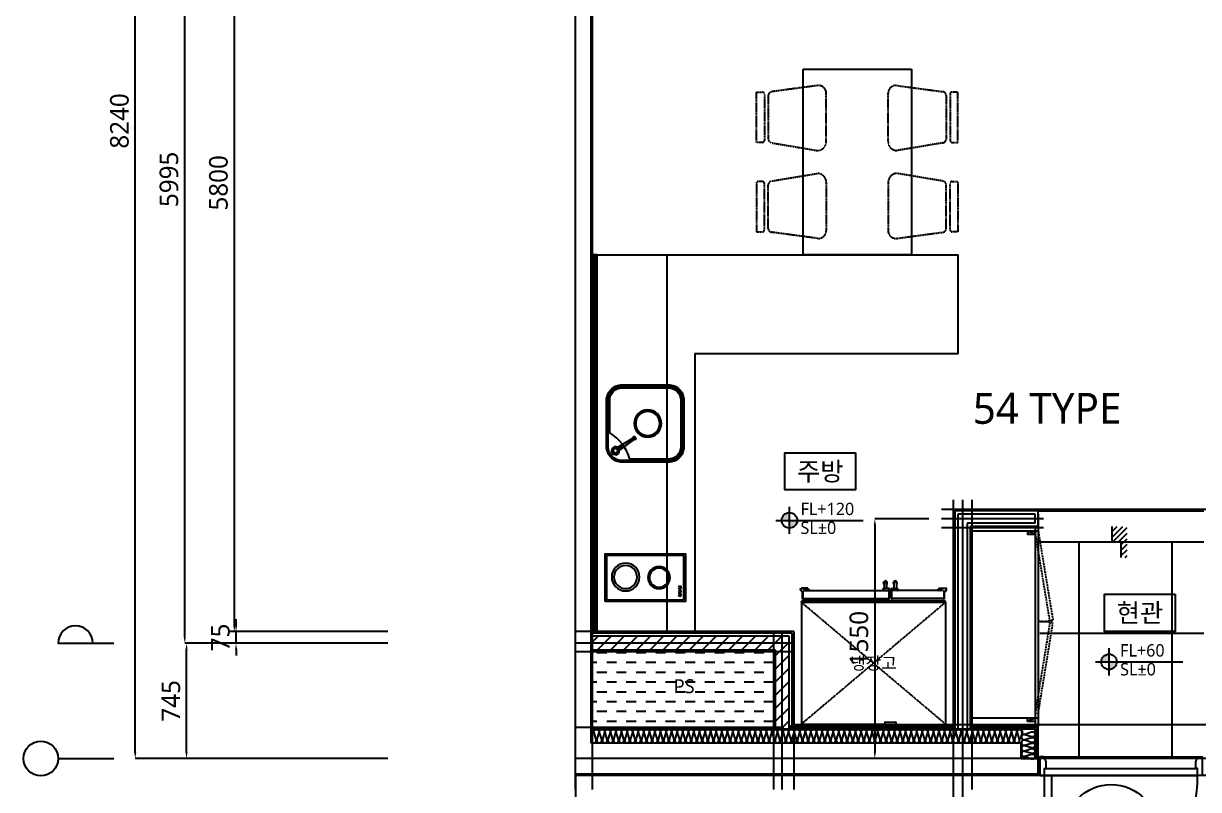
# Model space of a CAD drawing. Extents: x -137 to 14337, y 20899 to 40513.
# Drawn here: x -137 to 7458, y 25959 to 30908 of the extents above; entities that cross this region are included whole.
import ezdxf
from ezdxf.enums import TextEntityAlignment as Align

# ---------------------------------------------------------------- set-up
doc = ezdxf.new("R2010")
doc.units = 0
doc.header["$MEASUREMENT"] = 0
for name, pattern in [('UP-LT-1', [62, 60, -1, 0, -1]), ('UP-LT-3', [1.5, 1, -0.5]), ('UP-LT-5', [0.375, 0.25, -0.125]), ('UP-LT-6', [2.5, 1.5, -1])]:
    doc.linetypes.add(name, pattern=pattern)
for name, color, linetype in [('54B_0', 7, 'Continuous'), ('54B_A-CEN', 1, 'UP-LT-1'), ('54B_A-CON', 2, 'Continuous'), ('54B_A-ETC', 7, 'Continuous'), ('54B_A-FIN', 8, 'Continuous'), ('54B_A-INS', 9, 'Continuous'), ('54B_A-MC', 171, 'Continuous'), ('54B_A-TEXT', 3, 'Continuous'), ('54B_A-TILE', 253, 'Continuous'), ('54B_A-WALB', 3, 'Continuous'), ('54B_AA-AXIS-BUBL', 7, 'Continuous'), ('54B_AA-EL-PCN4', 4, 'Continuous'), ('54B_AA-EL-PCN9', 9, 'Continuous'), ('54B_AA-WAXM-DRYW', 7, 'Continuous'), ('54B_AA-XXXX-DIMS', 7, 'Continuous'), ('54B_AA-XXXX-PATT', 8, 'Continuous'), ('54B_AA-XXXX-TEXT', 3, 'Continuous'), ('54B_DEFPOINT', 163, 'Continuous'), ('54B_DEFPOINTS', 145, 'Continuous'), ('54B_DIM', 7, 'Continuous'), ('54B_F-KIT', 6, 'Continuous'), ('54B_S-SHAFT', 1, 'Continuous'), ('54B_SYM', 7, 'Continuous'), ('54B_X-55$0$02_F-KIT', 6, 'Continuous'), ('54B_X-55$0$AA-FFXM-KICH', 4, 'Continuous'), ('54B_X-55$0$AA-XXXX-FINL', 6, 'Continuous'), ('54B_X-55$0$AA-XXXX-FUR', 8, 'Continuous'), ('54B_X-55$0$AA-XXXX-PAT3', 8, 'Continuous')]:
    doc.layers.add(name, color=color, linetype=linetype)
doc.layers.add('54B_A-door', color=4, linetype='Continuous', lineweight=25)
doc.styles.add('UP-A31-REDRAW', font='malgun.ttf')
doc.dimstyles.new('ISO-25', dxfattribs={"dimtxt": 2.5, "dimasz": 2.5, "dimexe": 1.25, "dimexo": 0.625, "dimtad": 1, "dimdsep": 46, "dimtxsty": 'Standard', "dimcen": 2.5, "dimadec": 0, "dimazin": 0, "dimtfac": 1, "dimtmove": 0, "dimatfit": 3, "dimfxl": 1, "dimarcsym": 0})

# ---------------------------------------------------------------- blocks, each defined once
blk = doc.blocks.new('*D1')
at = {"layer": '54B_DIM', "color": 7, "lineweight": -2, "transparency": 16777216}
for p, q in [((5715.3, 27708.5), (5365.4, 27708.5)), ((5365.4, 27668.5), (5365.4, 26198.5)), ((5715.3, 26158.5), (5365.4, 26158.5))]:
    blk.add_line(p, q, dxfattribs=at)
at = {"layer": '54B_DIM', "color": 7, "transparency": 16777216}
for points in [[(5358.7, 27668.5), (5372, 27668.5), (5365.4, 27708.5)], [(5358.7, 26198.5), (5372, 26198.5), (5365.4, 26158.5)]]:
    blk.add_solid(points, dxfattribs=at)
at = {"layer": 'Defpoints', "color": 0, "transparency": 16777216}
for p in [(5795.3, 27708.5), (5365.4, 26158.5), (5795.3, 26158.5)]:
    blk.add_point(p, dxfattribs=at)
at = {"layer": '54B_DIM', "color": 3, "transparency": 16777216, "insert": (5263, 26933.5), "char_height": 120, "attachment_point": 5, "rotation": 90, "style": 'UP-A31-REDRAW'}
blk.add_mtext('1550', dxfattribs=at)
blk = doc.blocks.new('*D2')
at = {"layer": '54B_DIM', "color": 7, "lineweight": -2, "transparency": 16777216}
for p, q in [((2216.6, 26903.5), (916.5, 26903.5)), ((916.5, 26198.5), (916.5, 26863.5)), ((2216.6, 26158.5), (916.5, 26158.5))]:
    blk.add_line(p, q, dxfattribs=at)
at = {"layer": '54B_DIM', "color": 7, "transparency": 16777216}
for points in [[(909.9, 26863.5), (923.2, 26863.5), (916.5, 26903.5)], [(909.9, 26198.5), (923.2, 26198.5), (916.5, 26158.5)]]:
    blk.add_solid(points, dxfattribs=at)
at = {"layer": 'Defpoints', "color": 0, "transparency": 16777216}
for p in [(916.5, 26903.5), (2296.6, 26903.5), (2296.6, 26158.5)]:
    blk.add_point(p, dxfattribs=at)
at = {"layer": '54B_DIM', "color": 3, "transparency": 16777216, "insert": (815.5, 26531), "char_height": 120, "attachment_point": 5, "rotation": 90, "style": 'UP-A31-REDRAW'}
blk.add_mtext('745', dxfattribs=at)
blk = doc.blocks.new('*D3')
at = {"layer": '54B_DIM', "color": 7, "lineweight": -2, "transparency": 16777216}
for p, q in [((2216.6, 32898.5), (905, 32898.5)), ((905, 26943.5), (905, 32858.5)), ((2216.6, 26903.5), (905, 26903.5))]:
    blk.add_line(p, q, dxfattribs=at)
at = {"layer": '54B_DIM', "color": 7, "transparency": 16777216}
for points in [[(898.3, 32858.5), (911.6, 32858.5), (905, 32898.5)], [(898.3, 26943.5), (911.6, 26943.5), (905, 26903.5)]]:
    blk.add_solid(points, dxfattribs=at)
at = {"layer": 'Defpoints', "color": 0, "transparency": 16777216}
for p in [(905, 32898.5), (2296.6, 32898.5), (2296.6, 26903.5)]:
    blk.add_point(p, dxfattribs=at)
at = {"layer": '54B_DIM', "color": 3, "transparency": 16777216, "insert": (803, 29901), "char_height": 120, "attachment_point": 5, "rotation": 90, "style": 'UP-A31-REDRAW'}
blk.add_mtext('5995', dxfattribs=at)
blk = doc.blocks.new('*D5')
at = {"layer": '54B_DIM', "color": 7, "lineweight": -2, "transparency": 16777216}
for p, q in [((2216.6, 34398.5), (585, 34398.5)), ((585, 26198.5), (585, 34358.5)), ((2216.6, 26158.5), (585, 26158.5))]:
    blk.add_line(p, q, dxfattribs=at)
at = {"layer": '54B_DIM', "color": 7, "transparency": 16777216}
for points in [[(578.3, 34358.5), (591.6, 34358.5), (585, 34398.5)], [(578.3, 26198.5), (591.6, 26198.5), (585, 26158.5)]]:
    blk.add_solid(points, dxfattribs=at)
at = {"layer": 'Defpoints', "color": 0, "transparency": 16777216}
for p in [(585, 34398.5), (2296.6, 34398.5), (2296.6, 26158.5)]:
    blk.add_point(p, dxfattribs=at)
at = {"layer": '54B_DIM', "color": 3, "transparency": 16777216, "insert": (483, 30278.5), "char_height": 120, "attachment_point": 5, "rotation": 90, "style": 'UP-A31-REDRAW'}
blk.add_mtext('8240', dxfattribs=at)
blk = doc.blocks.new('*D58')
at = {"layer": '54B_AA-XXXX-DIMS', "color": 0, "lineweight": -2, "transparency": 16777216}
for p, q in [((2216.6, 32778.5), (1185, 32778.5)), ((1225, 32738.5), (1225, 27018.5)), ((2216.6, 26978.5), (1185, 26978.5))]:
    blk.add_line(p, q, dxfattribs=at)
at = {"layer": '54B_AA-XXXX-DIMS', "color": 0, "transparency": 16777216}
for points in [[(1218.3, 32738.5), (1231.6, 32738.5), (1225, 32778.5)], [(1218.3, 27018.5), (1231.6, 27018.5), (1225, 26978.5)]]:
    blk.add_solid(points, dxfattribs=at)
at = {"layer": 'Defpoints', "color": 0, "transparency": 16777216}
for p in [(2296.6, 32778.5), (1225, 26978.5), (2296.6, 26978.5, 0)]:
    blk.add_point(p, dxfattribs=at)
at = {"layer": '54B_AA-XXXX-DIMS', "color": 3, "transparency": 16777216, "insert": (1123, 29878.5), "char_height": 120, "attachment_point": 5, "rotation": 90, "style": 'UP-A31-REDRAW'}
blk.add_mtext('5800', dxfattribs=at)
blk = doc.blocks.new('*D59')
at = {"layer": '54B_DIM', "color": 7, "lineweight": -2, "transparency": 16777216}
for p, q in [((1236.5, 27018.5), (1236.5, 27058.5)), ((2216.6, 26978.5), (1196.5, 26978.5)), ((1236.5, 26903.5), (1236.5, 26978.5)), ((2216.6, 26903.5), (1196.5, 26903.5)), ((1236.5, 26863.5), (1236.5, 26823.5))]:
    blk.add_line(p, q, dxfattribs=at)
at = {"layer": '54B_DIM', "color": 7, "transparency": 16777216}
for points in [[(1229.9, 27018.5), (1243.2, 27018.5), (1236.5, 26978.5)], [(1229.9, 26863.5), (1243.2, 26863.5), (1236.5, 26903.5)]]:
    blk.add_solid(points, dxfattribs=at)
at = {"layer": 'Defpoints', "color": 0, "transparency": 16777216}
for p in [(1236.5, 26978.5), (2296.6, 26978.5, 0), (2296.6, 26903.5)]:
    blk.add_point(p, dxfattribs=at)
at = {"layer": '54B_DIM', "color": 3, "transparency": 16777216, "insert": (1135.5, 26941), "char_height": 120, "attachment_point": 5, "rotation": 90, "style": 'UP-A31-REDRAW'}
blk.add_mtext('75', dxfattribs=at)

msp = doc.modelspace()

# ---------------------------------------------------------------- hatches: boundary and pattern name
at = {"layer": '54B_A-ETC'}
h = msp.add_hatch(dxfattribs=at)
h.set_pattern_fill('ANSI31', color=1, scale=8)
h.set_pattern_definition([(45, (0, 0), (-17.960512, 17.960512), [])])
h.paths.add_polyline_path([(6956.5, 27458.5), (6956.5, 27558.5), (6896.5, 27558.5), (6896.5, 27658.5), (6996.5, 27658.5), (6996.5, 27458.5)])
at = {"layer": '54B_AA-XXXX-PATT'}
h = msp.add_hatch(dxfattribs=at)
h.set_pattern_fill('_USER', color=256, scale=60, angle=45, style=0, pattern_type=0)
h.set_pattern_definition([(45, (10771.52, 34398.515), (-42.4264, 42.4264), [])])
h.paths.add_polyline_path([(3531.5, 26858.5), (3531.5, 26948.5), (4811.5, 26948.5), (4811.5, 26348.5), (4721.5, 26348.5), (4721.5, 26858.5)])
at = {"layer": '54B_S-SHAFT'}
h = msp.add_hatch(dxfattribs=at)
h.set_pattern_fill('DASH', color=10, scale=20)
h.set_pattern_definition([(0, (-4178.48, 428.515), (63.5, 63.5), [63.5, -63.5])])
h.paths.add_polyline_path([(3531.5, 26858.5), (4721.5, 26858.5), (4721.5, 26348.5), (3531.5, 26348.5)])
at = {"layer": '54B_SYM'}
h = msp.add_hatch(color=256, dxfattribs=at)
h.paths.add_polyline_path([(4763.4, 27697.5), (4813.4, 27697.5), (4813.4, 27747.5, 0.414214)])
h.paths.add_polyline_path([(4813.4, 27697.5), (4813.4, 27647.5, 0.414214), (4863.4, 27697.5)])
h = msp.add_hatch(color=256, dxfattribs=at)
h.paths.add_polyline_path([(6829.3, 26783.6), (6879.3, 26783.6), (6879.3, 26833.6, 0.414214)])
h.paths.add_polyline_path([(6879.3, 26783.6), (6879.3, 26733.6, 0.414214), (6929.3, 26783.6)])
at = {"layer": '54B_X-55$0$AA-XXXX-FINL'}
h = msp.add_hatch(dxfattribs=at)
h.set_pattern_fill('ANSI31', color=5, scale=2)
h.set_pattern_definition([(45, (10771.517, 34398.5155), (-4.490128, 4.490128), [])])
h.paths.add_polyline_path([(3541.5, 26978.5), (3561.5, 26978.5), (3561.5, 29413.5), (3541.5, 29413.5)])

# ---------------------------------------------------------------- linework, layer by layer
at = {"layer": '54B_0', "color": 7, "elevation": 0}
msp.add_lwpolyline([(6896.5, 27658.5), (6896.5, 27558.5), (6956.5, 27558.5), (6956.5, 27458.5)], dxfattribs=at)
at = {"layer": '54B_A-CEN'}
for p, q in [((3431.5, 25958.5), (3431.5, 34621)), ((5931.5, 27831), (5931.5, 25958.5)), ((6455.3, 27708.5), (5795.3, 27708.5)), ((4766.5, 25958.5), (4766.5, 26978.5)), ((4841.5, 26903.5), (3431.5, 26903.5)), ((10771.5, 26158.5), (3431.5, 26158.5)), ((3431.5, 26058.5), (3431.5, 23332.8)), ((5931.5, 25958.5), (5931.5, 23332.8, 0))]:
    msp.add_line(p, q, dxfattribs=at)
at = {"layer": '54B_A-CON'}
for p, q in [((3531.5, 26258.5), (3531.5, 34198.5)), ((6311.5, 26258.5), (3531.5, 26258.5)), ((6311.5, 26258.5), (6311.5, 26158.5)), ((6311.5, 26158.5), (6421.5, 26158.5)), ((6421.5, 26158.5), (6421.5, 26058.5)), ((6421.5, 26058.5), (3431.5, 26058.5))]:
    msp.add_line(p, q, dxfattribs=at)
at = {"layer": '54B_A-door', "color": 8}
for p, q in [((6458.5, 26169.5), (7454.5, 26169.5)), ((6473.5, 26094.5), (7439.5, 26094.5)), ((6461.5, 26049.5), (7451.5, 26049.5))]:
    msp.add_line(p, q, dxfattribs=at)
at = {"layer": '54B_A-door', "elevation": 0}
for points in [[(6431.5, 26049.5), (6461.5, 26049.5), (6461.5, 26094.5), (6473.5, 26094.5), (6473.5, 26139.5), (6458.5, 26169.5), (6431.5, 26169.5)], [(7481.5, 26049.5), (7451.5, 26049.5), (7451.5, 26094.5), (7439.5, 26094.5), (7439.5, 26139.5), (7454.5, 26169.5), (7481.5, 26169.5)], [(6506.5, 26049.5), (6506.5, 25059.5), (6461.5, 25059.5), (6461.5, 26049.5)]]:
    msp.add_lwpolyline(points, close=True, dxfattribs=at)
at = {"layer": '54B_A-door', "color": 1}
msp.add_arc((6461.5, 26049.5), 990, 270, 0, dxfattribs=at)
at = {"layer": '54B_A-FIN'}
for p, q in [((6421.5, 27658.5), (5981.5, 27658.5)), ((6401.5, 27658.5), (6401.5, 26368.5)), ((6421.5, 27658.5), (6421.5, 26368.5)), ((6421.5, 27628.5), (5981.5, 27628.5)), ((4831.5, 26968.5), (3531.5, 26968.5)), ((4831.5, 26368.5), (4831.5, 26968.5)), ((5881.5, 26368.5), (4811.5, 26368.5)), ((5881.5, 26358.5), (4811.5, 26358.5)), ((6421.5, 26418.5), (5981.5, 26418.5)), ((6421.5, 26368.5), (5981.5, 26368.5)), ((6411.5, 26358.5), (5981.5, 26358.5)), ((6411.5, 26158.5), (6411.5, 26358.5)), ((6421.5, 26158.5), (6421.5, 26368.5))]:
    msp.add_line(p, q, dxfattribs=at)
at = {"layer": '54B_A-INS'}
for p, q in [((6401.5, 26348.5), (3531.5, 26348.5)), ((6401.5, 26158.5), (6401.5, 26348.5))]:
    msp.add_line(p, q, dxfattribs=at)
at = {"layer": '54B_A-INS', "elevation": 0}
for points in [[(3532.5, 26281, 1.344031), (3564, 26281), (3550.5, 26326, -1.344031), (3582, 26326), (3568.5, 26281)], [(3568.5, 26281, 1.344031), (3600, 26281), (3586.5, 26326, -1.344031), (3618, 26326), (3604.5, 26281)], [(3604.5, 26281, 1.344031), (3636, 26281), (3622.5, 26326, -1.344031), (3654, 26326), (3640.5, 26281)], [(3640.5, 26281, 1.344031), (3672, 26281), (3658.5, 26326, -1.344031), (3690, 26326), (3676.5, 26281)], [(3676.5, 26281, 1.344031), (3708, 26281), (3694.5, 26326, -1.344031), (3726, 26326), (3712.5, 26281)], [(3712.5, 26281, 1.344031), (3744, 26281), (3730.5, 26326, -1.344031), (3762, 26326), (3748.5, 26281)], [(3748.5, 26281, 1.344031), (3780, 26281), (3766.5, 26326, -1.344031), (3798, 26326), (3784.5, 26281)], [(3784.5, 26281, 1.344031), (3816, 26281), (3802.5, 26326, -1.344031), (3834, 26326), (3820.5, 26281)], [(3820.5, 26281, 1.344031), (3852, 26281), (3838.5, 26326, -1.344031), (3870, 26326), (3856.5, 26281)], [(3856.5, 26281, 1.344031), (3888, 26281), (3874.5, 26326, -1.344031), (3906, 26326), (3892.5, 26281)], [(3892.5, 26281, 1.344031), (3924, 26281), (3910.5, 26326, -1.344031), (3942, 26326), (3928.5, 26281)], [(3928.5, 26281, 1.344031), (3960, 26281), (3946.5, 26326, -1.344031), (3978, 26326), (3964.5, 26281)], [(3964.5, 26281, 1.344031), (3996, 26281), (3982.5, 26326, -1.344031), (4014, 26326), (4000.5, 26281)], [(4000.5, 26281, 1.344031), (4032, 26281), (4018.5, 26326, -1.344031), (4050, 26326), (4036.5, 26281)], [(4036.5, 26281, 1.344031), (4068, 26281), (4054.5, 26326, -1.344031), (4086, 26326), (4072.5, 26281)], [(4072.5, 26281, 1.344031), (4104, 26281), (4090.5, 26326, -1.344031), (4122, 26326), (4108.5, 26281)], [(4108.5, 26281, 1.344031), (4140, 26281), (4126.5, 26326, -1.344031), (4158, 26326), (4144.5, 26281)], [(4144.5, 26281, 1.344031), (4176, 26281), (4162.5, 26326, -1.344031), (4194, 26326), (4180.5, 26281)], [(4180.5, 26281, 1.344031), (4212, 26281), (4198.5, 26326, -1.344031), (4230, 26326), (4216.5, 26281)], [(4216.5, 26281, 1.344031), (4248, 26281), (4234.5, 26326, -1.344031), (4266, 26326), (4252.5, 26281)], [(4252.5, 26281, 1.344031), (4284, 26281), (4270.5, 26326, -1.344031), (4302, 26326), (4288.5, 26281)], [(4288.5, 26281, 1.344031), (4320, 26281), (4306.5, 26326, -1.344031), (4338, 26326), (4324.5, 26281)], [(4324.5, 26281, 1.344031), (4356, 26281), (4342.5, 26326, -1.344031), (4374, 26326), (4360.5, 26281)], [(4360.5, 26281, 1.344031), (4392, 26281), (4378.5, 26326, -1.344031), (4410, 26326), (4396.5, 26281)], [(4396.5, 26281, 1.344031), (4428, 26281), (4414.5, 26326, -1.344031), (4446, 26326), (4432.5, 26281)], [(4432.5, 26281, 1.344031), (4464, 26281), (4450.5, 26326, -1.344031), (4482, 26326), (4468.5, 26281)], [(4468.5, 26281, 1.344031), (4500, 26281), (4486.5, 26326, -1.344031), (4518, 26326), (4504.5, 26281)], [(4504.5, 26281, 1.344031), (4536, 26281), (4522.5, 26326, -1.344031), (4554, 26326), (4540.5, 26281)], [(4540.5, 26281, 1.344031), (4572, 26281), (4558.5, 26326, -1.344031), (4590, 26326), (4576.5, 26281)], [(4576.5, 26281, 1.344031), (4608, 26281), (4594.5, 26326, -1.344031), (4626, 26326), (4612.5, 26281)], [(4612.5, 26281, 1.344031), (4644, 26281), (4630.5, 26326, -1.344031), (4662, 26326), (4648.5, 26281)], [(4648.5, 26281, 1.344031), (4680, 26281), (4666.5, 26326, -1.344031), (4698, 26326), (4684.5, 26281)], [(4684.5, 26281, 1.344031), (4716, 26281), (4702.5, 26326, -1.344031), (4734, 26326), (4720.5, 26281)], [(4720.5, 26281, 1.344031), (4752, 26281), (4738.5, 26326, -1.344031), (4770, 26326), (4756.5, 26281)], [(4756.5, 26281, 1.344031), (4788, 26281), (4774.5, 26326, -1.344031), (4806, 26326), (4792.5, 26281)], [(4792.5, 26281, 1.344031), (4824, 26281), (4810.5, 26326, -1.344031), (4842, 26326), (4828.5, 26281)], [(4828.5, 26281, 1.344031), (4860, 26281), (4846.5, 26326, -1.344031), (4878, 26326), (4864.5, 26281)], [(4864.5, 26281, 1.344031), (4896, 26281), (4882.5, 26326, -1.344031), (4914, 26326), (4900.5, 26281)], [(4900.5, 26281, 1.344031), (4932, 26281), (4918.5, 26326, -1.344031), (4950, 26326), (4936.5, 26281)], [(4936.5, 26281, 1.344031), (4968, 26281), (4954.5, 26326, -1.344031), (4986, 26326), (4972.5, 26281)], [(4972.5, 26281, 1.344031), (5004, 26281), (4990.5, 26326, -1.344031), (5022, 26326), (5008.5, 26281)], [(5008.5, 26281, 1.344031), (5040, 26281), (5026.5, 26326, -1.344031), (5058, 26326), (5044.5, 26281)], [(5044.5, 26281, 1.344031), (5076, 26281), (5062.5, 26326, -1.344031), (5094, 26326), (5080.5, 26281)], [(5080.5, 26281, 1.344031), (5112, 26281), (5098.5, 26326, -1.344031), (5130, 26326), (5116.5, 26281)], [(5116.5, 26281, 1.344031), (5148, 26281), (5134.5, 26326, -1.344031), (5166, 26326), (5152.5, 26281)], [(5152.5, 26281, 1.344031), (5184, 26281), (5170.5, 26326, -1.344031), (5202, 26326), (5188.5, 26281)], [(5188.5, 26281, 1.344031), (5220, 26281), (5206.5, 26326, -1.344031), (5238, 26326), (5224.5, 26281)], [(5224.5, 26281, 1.344031), (5256, 26281), (5242.5, 26326, -1.344031), (5274, 26326), (5260.5, 26281)], [(5260.5, 26281, 1.344031), (5292, 26281), (5278.5, 26326, -1.344031), (5310, 26326), (5296.5, 26281)], [(5296.5, 26281, 1.344031), (5328, 26281), (5314.5, 26326, -1.344031), (5346, 26326), (5332.5, 26281)], [(5332.5, 26281, 1.344031), (5364, 26281), (5350.5, 26326, -1.344031), (5382, 26326), (5368.5, 26281)], [(5368.5, 26281, 1.344031), (5400, 26281), (5386.5, 26326, -1.344031), (5418, 26326), (5404.5, 26281)], [(5404.5, 26281, 1.344031), (5436, 26281), (5422.5, 26326, -1.344031), (5454, 26326), (5440.5, 26281)], [(5440.5, 26281, 1.344031), (5472, 26281), (5458.5, 26326, -1.344031), (5490, 26326), (5476.5, 26281)], [(5476.5, 26281, 1.344031), (5508, 26281), (5494.5, 26326, -1.344031), (5526, 26326), (5512.5, 26281)], [(5512.5, 26281, 1.344031), (5544, 26281), (5530.5, 26326, -1.344031), (5562, 26326), (5548.5, 26281)], [(5548.5, 26281, 1.344031), (5580, 26281), (5566.5, 26326, -1.344031), (5598, 26326), (5584.5, 26281)], [(5584.5, 26281, 1.344031), (5616, 26281), (5602.5, 26326, -1.344031), (5634, 26326), (5620.5, 26281)], [(5620.5, 26281, 1.344031), (5652, 26281), (5638.5, 26326, -1.344031), (5670, 26326), (5656.5, 26281)], [(5656.5, 26281, 1.344031), (5688, 26281), (5674.5, 26326, -1.344031), (5706, 26326), (5692.5, 26281)], [(5692.5, 26281, 1.344031), (5724, 26281), (5710.5, 26326, -1.344031), (5742, 26326), (5728.5, 26281)], [(5728.5, 26281, 1.344031), (5760, 26281), (5746.5, 26326, -1.344031), (5778, 26326), (5764.5, 26281)], [(5764.5, 26281, 1.344031), (5796, 26281), (5782.5, 26326, -1.344031), (5814, 26326), (5800.5, 26281)], [(5800.5, 26281, 1.344031), (5832, 26281), (5818.5, 26326, -1.344031), (5850, 26326), (5836.5, 26281)], [(5836.5, 26281, 1.344031), (5868, 26281), (5854.5, 26326, -1.344031), (5886, 26326), (5872.5, 26281)], [(5872.5, 26281, 1.344031), (5904, 26281), (5890.5, 26326, -1.344031), (5922, 26326), (5908.5, 26281)], [(5908.5, 26281, 1.344031), (5940, 26281), (5926.5, 26326, -1.344031), (5958, 26326), (5944.5, 26281)], [(5944.5, 26281, 1.344031), (5976, 26281), (5962.5, 26326, -1.344031), (5994, 26326), (5980.5, 26281)], [(5980.5, 26281, 1.344031), (6012, 26281), (5998.5, 26326, -1.344031), (6030, 26326), (6016.5, 26281)], [(6016.5, 26281, 1.344031), (6048, 26281), (6034.5, 26326, -1.344031), (6066, 26326), (6052.5, 26281)], [(6052.5, 26281, 1.344031), (6084, 26281), (6070.5, 26326, -1.344031), (6102, 26326), (6088.5, 26281)], [(6088.5, 26281, 1.344031), (6120, 26281), (6106.5, 26326, -1.344031), (6138, 26326), (6124.5, 26281)], [(6124.5, 26281, 1.344031), (6156, 26281), (6142.5, 26326, -1.344031), (6174, 26326), (6160.5, 26281)], [(6160.5, 26281, 1.344031), (6192, 26281), (6178.5, 26326, -1.344031), (6210, 26326), (6196.5, 26281)], [(6196.5, 26281, 1.344031), (6228, 26281), (6214.5, 26326, -1.344031), (6246, 26326), (6232.5, 26281)], [(6232.5, 26281, 1.344031), (6264, 26281), (6250.5, 26326, -1.344031), (6282, 26326), (6268.5, 26281)], [(6268.5, 26281, 1.344031), (6300, 26281), (6286.5, 26326, -1.344031), (6318, 26326), (6304.5, 26281)], [(6334, 26348.5, 1.344031), (6334, 26317), (6379, 26330.5, -1.344031), (6379, 26299), (6334, 26312.5)], [(6334, 26312.5, 1.344031), (6334, 26281), (6379, 26294.5, -1.344031), (6379, 26263), (6334, 26276.5)], [(6334, 26276.5, 1.344031), (6334, 26245), (6379, 26258.5, -1.344031), (6379, 26227), (6334, 26240.5)], [(6334, 26240.5, 1.344031), (6334, 26209), (6379, 26222.5, -1.344031), (6379, 26191), (6334, 26204.5)], [(6334, 26204.5, 1.344031), (6334, 26173), (6379, 26186.5, -1.344031), (6379, 26155), (6334, 26168.5)]]:
    msp.add_lwpolyline(points, format="xyb", dxfattribs=at)
at = {"layer": '54B_A-MC'}
for p, q in [((3541.5, 29413.5), (3541.5, 34621)), ((3571.5, 29413.5), (3541.5, 29413.5)), ((3571.5, 26978.5), (3571.5, 29413.5)), ((5871.5, 27831), (5871.5, 25958.5)), ((5991.5, 27831), (5991.5, 25958.5)), ((8961.5, 27768.5), (5795.3, 27768.5)), ((6455.3, 27648.5), (5795.3, 27648.5)), ((4841.5, 26978.5), (3431.5, 26978.5)), ((3541.5, 25958.5), (3541.5, 26978.5)), ((4711.5, 25958.5), (4711.5, 26978.5)), ((4841.5, 26978.5), (4841.5, 25958.5)), ((4841.5, 26848.5), (3431.5, 26848.5)), ((4776.5, 26358.5), (3431.5, 26358.5)), ((4841.5, 26378.5), (7866.5, 26378.5)), ((10771.5, 26048.5), (3431.5, 26048.5)), ((5871.5, 25958.5, 0), (5871.5, 23332.8, 0))]:
    msp.add_line(p, q, dxfattribs=at)
at = {"layer": '54B_A-TILE'}
for p, q in [((6686.5, 26169.5), (6686.5, 27558.5)), ((7286.5, 26169.5), (7286.5, 27558.5)), ((6431.5, 26968.5), (7491.5, 26968.5)), ((6431.5, 26378.5), (7491.5, 26378.5))]:
    msp.add_line(p, q, dxfattribs=at)
at = {"layer": '54B_A-WALB'}
for p, q in [((4811.5, 26948.5), (3531.5, 26948.5)), ((4811.5, 26348.5), (4811.5, 26948.5)), ((4721.5, 26858.5), (3531.5, 26858.5)), ((4721.5, 26348.5), (4721.5, 26858.5)), ((4811.5, 26348.5), (4721.5, 26348.5))]:
    msp.add_line(p, q, dxfattribs=at)
at = {"layer": '54B_AA-AXIS-BUBL'}
msp.add_line((86.6, 26158.5, 0), (446.6, 26158.5, 0), dxfattribs=at)
at = {"layer": '54B_AA-AXIS-BUBL', "elevation": 0}
msp.add_lwpolyline([(310.6, 26903.5, 1), (86.6, 26903.5), (446.6, 26903.5)], format="xyb", dxfattribs=at)
at = {"layer": '54B_AA-AXIS-BUBL'}
msp.add_circle((-25.4, 26158.5, 0), 112, dxfattribs=at)
at = {"layer": '54B_AA-EL-PCN4'}
msp.add_line((6421.5, 27558.5), (7491.5, 27558.5), dxfattribs=at)
at = {"layer": '54B_AA-EL-PCN9'}
for p, q in [((6421.5, 27758.5), (7491.5, 27758.5)), ((6421.5, 27738.5), (6421.5, 26368.5))]:
    msp.add_line(p, q, dxfattribs=at)
at = {"layer": '54B_AA-WAXM-DRYW'}
for p, q in [((5881.5, 27758.5), (5881.5, 26348.5)), ((6421.5, 27758.5), (5881.5, 27758.5)), ((5901.5, 27738.5), (5901.5, 26348.5)), ((6401.5, 27738.5), (5901.5, 27738.5)), ((6401.5, 27678.5), (6401.5, 27738.5)), ((6421.5, 27658.5), (6421.5, 27758.5)), ((5961.5, 27678.5), (5961.5, 26348.5)), ((6401.5, 27678.5), (5961.5, 27678.5)), ((5981.5, 27658.5), (5981.5, 26348.5)), ((6421.5, 27658.5), (5981.5, 27658.5)), ((5981.5, 26348.5), (5881.5, 26348.5))]:
    msp.add_line(p, q, dxfattribs=at)
at = {"layer": '54B_DEFPOINTS'}
for p, q in [((6311.5, 26158.5), (6311.5, 26258.5)), ((6421.5, 26158.5), (6311.5, 26158.5)), ((6421.5, 26058.5), (6421.5, 26158.5)), ((6421.5, 26158.5), (6431.5, 26158.5)), ((6421.5, 26058.5), (6431.5, 26058.5))]:
    msp.add_line(p, q, dxfattribs=at)
at = {"layer": '54B_F-KIT', "color": 8, "linetype": 'UP-LT-3'}
for p, q in [((5425.2, 27292.8), (5425.2, 27256.8)), ((5441.2, 27292.8), (5441.2, 27256.8)), ((5489.2, 27292.8), (5489.2, 27256.8)), ((5505.2, 27292.8), (5505.2, 27256.8)), ((4884, 27250.3), (4884, 27256.8)), ((4886, 27256.8), (4886, 27250.3)), ((4933, 27259.8), (4887, 27259.8)), ((4887, 27257.8), (4921.5, 27257.8)), ((4888.9, 27240.7), (4893.6, 27237.2)), ((4890.1, 27242.3), (4894.8, 27238.8)), ((4898.4, 27192.2), (4898.4, 27227.6)), ((4899.4, 27220.7), (4899.4, 27224.2)), ((4899.4, 27197.2), (4899.4, 27200.7)), ((4899.9, 27220.2), (4900.1, 27220.2)), ((4899.9, 27201.2), (4900.1, 27201.2)), ((4900.3, 27220), (4900.3, 27218.2)), ((4900.3, 27218.2), (4900.3, 27203.2)), ((4900.3, 27203.2), (4900.3, 27201.4)), ((4900.4, 27232.5), (4900.4, 27194.2)), ((4900.4, 27225.2), (4900.4, 27227.6)), ((4900.4, 27196.2), (4900.4, 27192.2)), ((4902.9, 27191.7), (4900.9, 27191.7)), ((4902.9, 27191.7), (5453.7, 27191.7)), ((4902.9, 27189.7), (4902.9, 27191.7)), ((4912.4, 27244.5), (5453.7, 27244.5)), ((4922, 27245), (4922, 27257.3)), ((4923.5, 27245.5), (4933.6, 27245.5)), ((4924, 27248), (4924, 27256.4)), ((4924.2, 27247.8), (4933.1, 27247.8)), ((4932, 27257.4), (4925, 27257.4)), ((4932, 27254.4), (4932, 27257.4)), ((4932, 27254.3), (4932, 27254.4)), ((4932.5, 27253.8), (4933.8, 27253.8)), ((4933.2, 27247.7), (4934.2, 27246.5)), ((4934, 27254.8), (4934, 27258.8)), ((4934, 27254.8), (4934, 27254)), ((4934.2, 27246.5), (4936.2, 27246.5)), ((4934.4, 27245.1), (4934.3, 27245.2)), ((4935.8, 27244.5), (4949.5, 27244.5)), ((4936, 27246.5), (4949.5, 27246.5)), ((4950, 27245), (4950, 27246)), ((5417.2, 27254.8), (5417.2, 27254)), ((5418.2, 27247.7), (5417.2, 27246.5)), ((5417.2, 27246.5), (5417.2, 27245)), ((5419.2, 27244.5), (5417.2, 27244.5)), ((5418.7, 27253.8), (5417.4, 27253.8)), ((5425, 27247.8), (5418.3, 27247.8)), ((5458.2, 27256.8), (5419.2, 27256.8)), ((5419.2, 27254.3), (5419.2, 27254.8)), ((5419.2, 27254.8), (5424.2, 27254.8)), ((5419.2, 27254.3), (5419.2, 27254.4)), ((5425.2, 27248), (5425.2, 27253.8)), ((5453.7, 27190.2), (5453.7, 27191.2)), ((5456.2, 27242), (5456.2, 27194.2)), ((5460.2, 27192.7), (5460.2, 27254.8)), ((5470.2, 27192.7), (5470.2, 27254.8)), ((5472.2, 27256.8), (5511.2, 27256.8)), ((5474.2, 27242), (5474.2, 27194.2)), ((5800.6, 27244.5), (5476.7, 27244.5)), ((5810.1, 27191.7), (5476.7, 27191.7)), ((5476.7, 27190.2), (5476.7, 27191.2)), ((5505.2, 27248), (5505.2, 27253.8)), ((5505.4, 27247.8), (5512.1, 27247.8)), ((5511.2, 27254.8), (5506.2, 27254.8)), ((5511.2, 27254.3), (5511.2, 27254.8)), ((5511.2, 27254.3), (5511.2, 27254.4)), ((5511.2, 27244.5), (5513.2, 27244.5)), ((5511.7, 27253.8), (5513, 27253.8)), ((5512.3, 27247.7), (5513.2, 27246.5)), ((5513.2, 27254.8), (5513.2, 27254)), ((5513.2, 27246.5), (5513.2, 27245)), ((5763, 27245), (5763, 27246)), ((5777, 27246.5), (5763.5, 27246.5)), ((5777.2, 27244.5), (5763.5, 27244.5)), ((5778.9, 27246.5), (5776.9, 27246.5)), ((5778.6, 27245.1), (5778.7, 27245.2)), ((5779.8, 27247.7), (5778.9, 27246.5)), ((5779, 27254.8), (5779, 27258.8)), ((5779, 27254.8), (5779, 27254)), ((5780.5, 27253.8), (5779.2, 27253.8)), ((5789.5, 27245.5), (5779.4, 27245.5)), ((5780, 27259.8), (5826, 27259.8)), ((5788.8, 27247.8), (5780, 27247.8)), ((5781, 27254.4), (5781, 27257.4)), ((5781, 27257.4), (5788, 27257.4)), ((5781, 27254.3), (5781, 27254.4)), ((5789, 27248), (5789, 27256.4)), ((5791, 27245), (5791, 27257.3)), ((5826, 27257.8), (5791.5, 27257.8)), ((5810.1, 27191.7), (5812.1, 27191.7)), ((5810.1, 27189.7), (5810.1, 27191.7)), ((5812.6, 27232.5), (5812.6, 27194.2)), ((5812.6, 27225.2), (5812.6, 27227.6)), ((5812.6, 27196.2), (5812.6, 27192.2)), ((5812.7, 27220), (5812.7, 27218.2)), ((5812.7, 27218.2), (5812.7, 27203.2)), ((5812.7, 27203.2), (5812.7, 27201.4)), ((5813.1, 27220.2), (5812.9, 27220.2)), ((5813.1, 27201.2), (5812.9, 27201.2)), ((5813.6, 27220.7), (5813.6, 27224.2)), ((5813.6, 27197.2), (5813.6, 27200.7)), ((5814.6, 27192.2), (5814.6, 27227.6)), ((5823, 27242.3), (5818.3, 27238.8)), ((5824.2, 27240.7), (5819.5, 27237.2)), ((5827, 27256.8), (5827, 27250.3)), ((5829, 27250.3), (5829, 27256.8)), ((5822.5, 27168), (4890.5, 26380.7)), ((5822.5, 26380.7), (4890.5, 27168)), ((4890.5, 27168), (4890.5, 26380.7)), ((5445.2, 27177.7), (4891.7, 27177.7)), ((4891.7, 27173.7), (4891.7, 27177.7)), ((4934.8, 27173.7), (4891.7, 27173.7)), ((4891.7, 27169.2), (5821.3, 27169.2)), ((4900.9, 27189.7), (4902.9, 27189.7)), ((4939.8, 27172.8), (4937.8, 27170.7)), ((5440.2, 27172.8), (5442.2, 27172.8)), ((5465.2, 27177.7), (5445.2, 27177.7)), ((5445.2, 27175.7), (5465.2, 27175.7)), ((5457.2, 27189.7), (5454.2, 27189.7)), ((5821.3, 27177.7), (5465.2, 27177.7)), ((5465.2, 27175.7), (5465.2, 27177.7)), ((5465.2, 27175.7), (5485.3, 27175.7)), ((5473.2, 27189.7), (5476.2, 27189.7)), ((5488.3, 27172.8), (5490.3, 27172.8)), ((5772.4, 27173.8), (5774, 27171.3)), ((5821.3, 27173.7), (5776.9, 27173.7)), ((5812.1, 27189.7), (5810.1, 27189.7)), ((5821.3, 27177.7), (5821.3, 27173.7)), ((5822.5, 27168), (5822.5, 26380.7)), ((4891.7, 26380.7), (4890.5, 26380.7)), ((4891.7, 26380.7), (4891.7, 26379.7)), ((4891.7, 26379.7), (4892.7, 26379.7)), ((4892.7, 26379.7), (4892.7, 26378.5)), ((5430.2, 26378.5), (4892.7, 26378.5)), ((5430.2, 26394.7), (5433.2, 26394.7)), ((5430.2, 26394.7), (5430.2, 26378.5)), ((5433.2, 26394.7), (5433.2, 26393.5)), ((5433.2, 26393.5), (5497.2, 26393.5)), ((5497.2, 26394.7), (5497.2, 26393.5)), ((5497.2, 26394.7), (5500.2, 26394.7)), ((5500.2, 26394.7), (5500.2, 26378.5)), ((5500.2, 26378.5), (5820.3, 26378.5)), ((5820.3, 26379.7), (5821.3, 26379.7)), ((5820.3, 26379.7), (5820.3, 26378.5)), ((5821.3, 26380.7), (5822.5, 26380.7)), ((5821.3, 26380.7), (5821.3, 26379.7))]:
    msp.add_line(p, q, dxfattribs=at)
at = {"layer": '54B_F-KIT', "color": 5, "linetype": 'UP-LT-3', "elevation": 0}
msp.add_lwpolyline([(3571.5, 29413.5), (4021.5, 29413.5), (4021.5, 26978.5), (4021.5, 26978.5), (4021.5, 26978.5), (3571.5, 26978.5), (3571.5, 29413.5)], dxfattribs=at)
at = {"layer": '54B_F-KIT', "color": 8, "linetype": 'UP-LT-3', "elevation": 0}
msp.add_lwpolyline([(5820.3, 26378.5), (5822.5, 26378.5), (5822.5, 26380.7), (5820.3, 26380.7)], close=True, dxfattribs=at)
at = {"layer": '54B_F-KIT', "color": 8, "linetype": 'UP-LT-3'}
for centre, radius, start, end in [((5433.2, 27292.8), 13, 307.97987, 232.02013), ((5433.2, 27292.8), 8, 0, 180), ((5497.2, 27292.8), 13, 307.97987, 232.02013), ((5497.2, 27292.8), 8, 0, 180), ((4887, 27256.8), 3, 90, 180), ((4896, 27250.3), 12, 180, 233.3856), ((4887, 27256.8), 1, 90, 180), ((4896, 27250.3), 10, 180, 233.3856), ((4886.4, 27227.6), 12, 0, 53.3856), ((4886.4, 27227.6), 14, 13.72913, 53.3856), ((4900.9, 27192.2), 2.5, 180, 270), ((4899.9, 27224.2), 0.5, 90, 180), ((4899.9, 27220.7), 0.5, 180, 270), ((4899.9, 27200.7), 0.5, 90, 180), ((4899.9, 27197.2), 0.5, 180, 270), ((4899.9, 27225.2), 0.5, 270, 0), ((4899.9, 27196.2), 0.5, 0, 90), ((4886.4, 27227.6), 14, 0, 13.72913), ((4900.1, 27220), 0.2, 0, 90), ((4900.1, 27201.4), 0.2, 270, 0), ((4912.4, 27232.5), 12, 90, 180), ((4902.9, 27194.2), 2.5, 180, 270), ((4900.9, 27192.2), 0.5, 180, 270), ((4921.5, 27257.3), 0.5, 0, 90), ((4922.5, 27245), 0.5, 180, 270), ((4922.5, 27245), 0.5, 270, 0), ((4923.5, 27245), 0.5, 90, 180), ((4925, 27256.4), 1, 90, 180), ((4924.2, 27248), 0.2, 180, 270), ((4932.5, 27254.3), 0.5, 180, 270), ((4933, 27258.8), 1, 0, 90), ((4933.1, 27247.6), 0.2, 37.56859, 90), ((4933.6, 27244.5), 1, 45, 90), ((4933.8, 27254), 0.2, 270, 0), ((4934.3, 27246.7), 0.2, 217.56859, 270), ((4935.8, 27246.5), 2, 225, 270), ((4949.5, 27246), 0.5, 0, 90), ((4949.5, 27245), 0.5, 270, 0), ((5419.2, 27254.8), 2, 90, 180), ((5417.4, 27254), 0.2, 180, 270), ((5417.7, 27245), 0.5, 180, 270), ((5418.3, 27247.6), 0.2, 90, 142.43141), ((5418.7, 27254.3), 0.5, 270, 0), ((5424.2, 27253.8), 1, 0, 90), ((5425, 27248), 0.2, 270, 0), ((5453.7, 27242), 2.5, 0, 90), ((5453.7, 27194.2), 2.5, 270, 0), ((5454.2, 27191.2), 0.5, 90, 180), ((5454.2, 27190.2), 0.5, 180, 270), ((5457.2, 27192.7), 3, 270, 0), ((5458.2, 27254.8), 2, 0, 90), ((5472.2, 27254.8), 2, 90, 180), ((5473.2, 27192.7), 3, 180, 270), ((5476.7, 27242), 2.5, 90, 180), ((5476.7, 27194.2), 2.5, 180, 270), ((5476.2, 27191.2), 0.5, 0, 90), ((5476.2, 27190.2), 0.5, 270, 0), ((5506.2, 27253.8), 1, 90, 180), ((5505.4, 27248), 0.2, 180, 270), ((5511.2, 27254.8), 2, 0, 90), ((5511.7, 27254.3), 0.5, 180, 270), ((5512.1, 27247.6), 0.2, 37.56859, 90), ((5512.7, 27245), 0.5, 270, 0), ((5513, 27254), 0.2, 270, 0), ((5763.5, 27246), 0.5, 90, 180), ((5763.5, 27245), 0.5, 180, 270), ((5777.2, 27246.5), 2, 270, 315), ((5779.4, 27244.5), 1, 90, 135), ((5778.8, 27246.7), 0.2, 270, 322.43141), ((5780, 27258.8), 1, 90, 180), ((5779.2, 27254), 0.2, 180, 270), ((5780, 27247.6), 0.2, 90, 142.43141), ((5780.5, 27254.3), 0.5, 270, 0), ((5788, 27256.4), 1, 0, 90), ((5788.8, 27248), 0.2, 270, 0), ((5789.5, 27245), 0.5, 0, 90), ((5790.5, 27245), 0.5, 180, 270), ((5790.5, 27245), 0.5, 270, 0), ((5791.5, 27257.3), 0.5, 90, 180), ((5800.6, 27232.5), 12, 0, 90), ((5810.1, 27194.2), 2.5, 270, 0), ((5812.1, 27192.2), 0.5, 270, 0), ((5812.1, 27192.2), 2.5, 270, 0), ((5826.6, 27227.6), 14, 166.27087, 180), ((5813.1, 27225.2), 0.5, 180, 270), ((5813.1, 27196.2), 0.5, 90, 180), ((5812.9, 27220), 0.2, 90, 180), ((5812.9, 27201.4), 0.2, 180, 270), ((5826.6, 27227.6), 14, 126.6144, 166.27087), ((5813.1, 27224.2), 0.5, 0, 90), ((5813.1, 27220.7), 0.5, 270, 0), ((5813.1, 27200.7), 0.5, 0, 90), ((5813.1, 27197.2), 0.5, 270, 0), ((5826.6, 27227.6), 12, 126.6144, 180), ((5817, 27250.3), 10, 306.6144, 0), ((5817, 27250.3), 12, 306.6144, 0), ((5826, 27256.8), 3, 0, 90), ((5826, 27256.8), 1, 0, 90), ((4891.7, 27168), 1.2, 90, 180), ((4934.8, 27172.7), 5, 0.5, 90), ((4934.8, 27170.7), 3, 0.5, 90), ((5445.2, 27172.7), 5, 90, 179.5), ((5445.2, 27172.7), 3, 90, 179.5), ((5485.3, 27172.7), 5, 0.5, 90), ((5485.3, 27172.7), 3, 0.5, 90), ((5777.3, 27172.7), 5, 90, 167.8398), ((5776.9, 27170.7), 3, 90, 168.0765), ((5821.3, 27168), 1.2, 0, 90)]:
    msp.add_arc(centre, radius, start, end, dxfattribs=at)
at = {"layer": '54B_S-SHAFT', "elevation": 0}
msp.add_lwpolyline([(3531.5, 26858.5), (4721.5, 26858.5), (4721.5, 26348.5), (3531.5, 26348.5)], close=True, dxfattribs=at)
at = {"layer": '54B_SYM'}
for p, q in [((4813.4, 27610), (4813.4, 27785)), ((4725.9, 27697.5), (5289.2, 27697.5)), ((6879.3, 26696.1), (6879.3, 26871.1)), ((6791.8, 26783.6), (7355.2, 26783.6))]:
    msp.add_line(p, q, dxfattribs=at)
at = {"layer": '54B_SYM', "elevation": 0}
msp.add_lwpolyline([(5240.6, 28134), (5240.6, 27894), (4783.7, 27894), (4783.7, 28134), (5240.6, 28134)], dxfattribs=at)
at = {"layer": '54B_SYM'}
msp.add_lwpolyline([(7306.6, 27220.1), (7306.6, 26980.1), (6849.7, 26980.1), (6849.7, 27220.1), (7306.6, 27220.1)], dxfattribs=at)
for centre, radius in [((4813.4, 27697.5), 50), ((6879.3, 26783.6), 50), ((6893, 25691.1, 0), 300)]:
    msp.add_circle(centre, radius, dxfattribs=at)
at = {"layer": '54B_X-55$0$02_F-KIT', "elevation": 0}
msp.add_lwpolyline([(4201.5, 26978.5), (3561.5, 26978.5), (3561.5, 29413.5), (5901.5, 29413.5), (5901.5, 28773.5), (4201.5, 28773.5)], close=True, dxfattribs=at)
at = {"layer": '54B_X-55$0$AA-FFXM-KICH', "color": 8, "linetype": 'Continuous', "ltscale": 0.5, "extrusion": (0, 0, -1)}
msp.add_line((3705, 28150.6), (3738.4, 28172.7), dxfattribs=at)
at = {"layer": '54B_X-55$0$AA-FFXM-KICH', "color": 8, "linetype": 'ByBlock', "ltscale": 2, "extrusion": (0, 0, -1), "elevation": 0}
for points in [[(-4131.5, 28473.5), (-4131.5, 28173.5, 0.414214), (-4031.5, 28073.5), (-3731.5, 28073.5, 0.414214), (-3631.5, 28173.5), (-3631.5, 28473.5, 0.414214), (-3731.5, 28573.5), (-4031.5, 28573.5, 0.414214)], [(-4121.5, 28473.5), (-4121.5, 28173.5, 0.414214), (-4031.5, 28083.5), (-3731.5, 28083.5, 0.414214), (-3641.5, 28173.5), (-3641.5, 28473.5, 0.414214), (-3731.5, 28563.5), (-4031.5, 28563.5, 0.414214)], [(-4111.5, 28473.5), (-4111.5, 28173.5, 0.414214), (-4031.5, 28093.5), (-3781.5, 28093.5, -0.18912), (-3651.5, 28264), (-3651.5, 28473.5, 0.414214), (-3731.5, 28553.5), (-4031.5, 28553.5, 0.414214)]]:
    msp.add_lwpolyline(points, format="xyb", close=True, dxfattribs=at)
at = {"layer": '54B_X-55$0$AA-FFXM-KICH', "color": 8, "linetype": 'Continuous', "ltscale": 0.5, "extrusion": (0, 0, -1), "elevation": 0}
for points in [[(-3674, 28125.1), (-3694.3, 28121), (-3711.5, 28132.4), (-3715.7, 28152.7), (-3704.2, 28170), (-3683.9, 28174.1), (-3666.7, 28162.7), (-3662.5, 28142.4)], [(-3680, 28134.1), (-3692.2, 28131.6), (-3702.6, 28138.5), (-3705, 28150.6), (-3698.2, 28161), (-3686, 28163.5), (-3675.6, 28156.6), (-3673.2, 28144.4)], [(-3680, 28134.1), (-3692.2, 28131.6), (-3702.6, 28138.5), (-3705, 28150.6), (-3698.2, 28161), (-3686, 28163.5), (-3675.6, 28156.6), (-3673.2, 28144.4)]]:
    msp.add_lwpolyline(points, close=True, dxfattribs=at)
at = {"layer": '54B_X-55$0$AA-FFXM-KICH', "color": 8, "linetype": 'ByBlock', "ltscale": 2, "extrusion": (0, 0, -1)}
for radius in [88, 78]:
    msp.add_circle((-3897.5, 28323.5), radius, dxfattribs=at)
at = {"layer": '54B_X-55$0$AA-FFXM-KICH', "color": 8, "linetype": 'Continuous', "ltscale": 0.5, "extrusion": (0, 0, -1)}
msp.add_circle((-3689.1, 28148.1), 18, dxfattribs=at)
at = {"layer": '54B_X-55$0$AA-FFXM-KICH', "color": 8, "linetype": 'Continuous', "ltscale": 0.5}
for points in [[(3698.2, 28161), (3705, 28150.6), (3738.4, 28172.7), (3731.5, 28183.1)], [(3738.4, 28172.7), (3731.5, 28183.1), (3698.2, 28161), (3705, 28150.6)], [(3731.5, 28183.1), (3698.2, 28161), (3698.2, 28161), (3731.5, 28183.1)], [(3724, 28158.2), (3712.6, 28175.5), (3798.8, 28226.4), (3804.5, 28217.7)], [(3798.8, 28226.4), (3798.8, 28226.4), (3712.6, 28175.5)], [(3798.8, 28226.4), (3712.6, 28175.5), (3724, 28158.2), (3804.5, 28217.7)], [(3804.5, 28217.7), (3804.5, 28217.7), (3724, 28158.2)], [(3798.8, 28226.4), (3798.5, 28226.9), (3804.9, 28217.3), (3804.5, 28217.7)], [(3803.1, 28227.2), (3798.8, 28226.4), (3804.5, 28217.7), (3806.9, 28221.4)], [(3803.7, 28237.2), (3806.2, 28233.3), (3813.1, 28233.8), (3815.1, 28237.9)], [(3815.1, 28237.9), (3821.5, 28228.3), (3816.9, 28228), (3813.1, 28233.8)], [(3816.3, 28218), (3813.8, 28221.8), (3816.9, 28228), (3821.5, 28228.3)], [(3662.5, 28142.4), (3673.2, 28144.4), (3675.6, 28156.6), (3666.7, 28162.7)], [(3674, 28125.1), (3662.5, 28142.4), (3673.2, 28144.4), (3680, 28134.1)], [(3666.7, 28162.7), (3675.6, 28156.6), (3686, 28163.5), (3683.9, 28174.1)], [(3694.3, 28121), (3692.2, 28131.6), (3680, 28134.1), (3674, 28125.1)], [(3704.2, 28170), (3683.9, 28174.1), (3686, 28163.5), (3698.2, 28161)], [(3711.5, 28132.4), (3702.6, 28138.5), (3692.2, 28131.6), (3694.3, 28121)], [(3704.2, 28170), (3712.6, 28175.5), (3712.6, 28175.5), (3698.2, 28161)], [(3712.6, 28175.5), (3698.2, 28161), (3705, 28150.6), (3724, 28158.2)], [(3715.7, 28152.7), (3705, 28150.6), (3698.2, 28161), (3704.2, 28170)], [(3711.5, 28132.4), (3715.7, 28152.7), (3705, 28150.6), (3702.6, 28138.5)], [(3704.2, 28170), (3712.6, 28175.5), (3724, 28158.2), (3715.7, 28152.7)], [(3705, 28150.6), (3738.4, 28172.7), (3705, 28150.6)], [(3724, 28158.2), (3715.7, 28152.7), (3705, 28150.6), (3724, 28158.2)]]:
    msp.add_3dface(points, dxfattribs=at)
for points, invisible_edges in [([(3806.2, 28233.3), (3803.7, 28237.2), (3798.5, 28226.9), (3798.8, 28226.4)], 8), ([(3798.8, 28226.4), (3798.8, 28226.4), (3803.1, 28227.2), (3806.2, 28233.3)], 8), ([(3813.8, 28221.8), (3806.9, 28221.4), (3803.1, 28227.2), (3806.2, 28233.3)], 8), ([(3804.9, 28217.3), (3804.5, 28217.7), (3804.5, 28217.7), (3806.9, 28221.4)], 8), ([(3806.9, 28221.4), (3813.8, 28221.8), (3816.3, 28218), (3804.9, 28217.3)], 8), ([(3806.2, 28233.3), (3813.1, 28233.8), (3816.9, 28228), (3813.8, 28221.8)], 8), ([(3673.2, 28144.4), (3675.6, 28156.6), (3686, 28163.5), (3698.2, 28161)], 8), ([(3680, 28134.1), (3673.2, 28144.4), (3698.2, 28161), (3705, 28150.6)], 10), ([(3705, 28150.6), (3702.6, 28138.5), (3692.2, 28131.6), (3680, 28134.1)], 8)]:
    msp.add_3dface(points, dxfattribs=dict(at, invisible_edges=invisible_edges))
at = {"layer": '54B_X-55$0$AA-XXXX-FINL', "color": 8, "extrusion": (0, 0, -1)}
for p, q in [((4131.5, 27471.5), (3631.5, 27471.5)), ((4131.5, 27471.5), (3631.5, 27471.5)), ((3631.5, 27471.5), (3631.5, 27183.5)), ((4131.5, 27183.5), (4131.5, 27471.5)), ((3631.5, 27183.5), (4131.5, 27183.5)), ((3631.5, 27183.5), (4131.5, 27183.5))]:
    msp.add_line(p, q, dxfattribs=at)
at = {"layer": '54B_X-55$0$AA-XXXX-FINL', "color": 5, "elevation": 0}
msp.add_lwpolyline([(3541.5, 26978.5), (3561.5, 26978.5), (3561.5, 29413.5), (3541.5, 29413.5)], close=True, dxfattribs=at)
at = {"layer": '54B_X-55$0$AA-XXXX-FINL', "color": 8, "extrusion": (0, 0, -1), "elevation": 0}
msp.add_lwpolyline([(-3621.5, 27173.5), (-3621.5, 27481.5), (-4141.5, 27481.5), (-4141.5, 27173.5)], close=True, dxfattribs=at)
msp.add_lwpolyline([(-3621.5, 27173.5), (-3621.5, 27481.5), (-4141.5, 27481.5), (-4141.5, 27173.5)], close=True, dxfattribs=at)
at = {"layer": '54B_X-55$0$AA-XXXX-FINL', "color": 8, "extrusion": (0, 0, -1)}
for centre, radius in [((-3754.3, 27331.3), 89.9), ((-3754.3, 27331.3), 89.9), ((-3754.3, 27331.3), 74.9), ((-3754.3, 27331.3), 74.9), ((-3970.7, 27327.5), 72), ((-3970.7, 27327.5), 62), ((-4105.3, 27263.7), 8.02), ((-4105.3, 27239.6), 8.02), ((-4105.3, 27216.3), 8.02)]:
    msp.add_circle(centre, radius, dxfattribs=at)
at = {"layer": '54B_X-55$0$AA-XXXX-FUR', "color": 1, "linetype": 'ByBlock', "ltscale": 2, "extrusion": (0, 0, -1)}
for p, q in [((6401.5, 27608.5), (6351.5, 27628.5)), ((6401.5, 26418.5), (6351.5, 26398.5))]:
    msp.add_line(p, q, dxfattribs=at)
at = {"layer": '54B_X-55$0$AA-XXXX-FUR', "color": 1, "linetype": 'ByBlock', "ltscale": 2, "extrusion": (0, 0, -1), "elevation": 0}
for points in [[(-6351.5, 27628.5), (-6351.5, 27608.5), (-6401.5, 27608.5), (-6401.5, 27628.5)], [(-6351.5, 26398.5), (-6351.5, 26418.5), (-6401.5, 26418.5), (-6401.5, 26398.5)]]:
    msp.add_lwpolyline(points, close=True, dxfattribs=at)
at = {"layer": '54B_X-55$0$AA-XXXX-FUR', "linetype": 'UP-LT-6', "elevation": 0}
for points in [[(6401.8, 27625), (6421.5, 27628.5), (6516.5, 27052.4), (6496.8, 27048.9)], [(6401.8, 26452), (6421.5, 26448.5), (6516.5, 27034.6), (6496.8, 27038.1)]]:
    msp.add_lwpolyline(points, close=True, dxfattribs=at)
at = {"layer": '54B_X-55$0$AA-XXXX-FUR', "linetype": 'UP-LT-6'}
for centre, start, end in [((6425.6, 27510.7), 269.49612, 281.2135), ((6425.6, 26576.3), 78.7865, 90.50388)]:
    msp.add_arc(centre, 467.2, start, end, dxfattribs=at)
at = {"layer": '54B_X-55$0$AA-XXXX-PAT3', "linetype": 'UP-LT-5', "ltscale": 10, "elevation": 0}
msp.add_lwpolyline([(4901.5, 30613.5), (5601.5, 30613.5), (5601.5, 29413.5), (4901.5, 29413.5)], close=True, dxfattribs=at)
at = {"layer": '54B_X-55$0$AA-XXXX-PAT3', "linetype": 'UP-LT-5', "elevation": 0}
for points in [[(4601.5, 30464.8), (4639, 30464.8, -0.414214), (4651.5, 30452.3), (4651.5, 30152.3, -0.414214), (4639, 30139.8), (4601.5, 30139.8)], [(4676.5, 30161.6, 0.375902), (4698.2, 30136.9), (4994.9, 30087.3, 0.415324), (5051.5, 30146.9), (5051.5, 30457.6, 0.453592), (4994.9, 30507.2), (4698.2, 30467.6, 0.375902), (4676.5, 30442.9)], [(5826.5, 30161.6, -0.375902), (5804.8, 30136.9), (5508.1, 30087.3, -0.415324), (5451.5, 30146.9), (5451.5, 30457.6, -0.453592), (5508.1, 30507.2), (5804.8, 30467.6, -0.375902), (5826.5, 30442.9)], [(5901.5, 30464.8), (5864, 30464.8, 0.414214), (5851.5, 30452.3), (5851.5, 30152.3, 0.414214), (5864, 30139.8), (5901.5, 30139.8)], [(4676.5, 29865.4, -0.375902), (4698.2, 29890.2), (4994.9, 29939.7, -0.415324), (5051.5, 29880.2), (5051.5, 29569.4, -0.453592), (4994.9, 29519.8), (4698.2, 29559.4, -0.375902), (4676.5, 29584.2)], [(5826.5, 29865.4, 0.375902), (5804.8, 29890.2), (5508.1, 29939.7, 0.415324), (5451.5, 29880.2), (5451.5, 29569.4, 0.453592), (5508.1, 29519.8), (5804.8, 29559.4, 0.375902), (5826.5, 29584.2)], [(4601.5, 29562.3), (4639, 29562.3, 0.414214), (4651.5, 29574.8), (4651.5, 29874.8, 0.414214), (4639, 29887.3), (4601.5, 29887.3)], [(5901.5, 29562.3), (5864, 29562.3, -0.414214), (5851.5, 29574.8), (5851.5, 29874.8, -0.414214), (5864, 29887.3), (5901.5, 29887.3)]]:
    msp.add_lwpolyline(points, format="xyb", close=True, dxfattribs=at)

# ---------------------------------------------------------------- texts
at = {"layer": '54B_A-TEXT', "style": 'UP-A31-REDRAW'}
msp.add_text('PS', height=90, dxfattribs=at).set_placement((4133.2, 26626, 0), align=Align.MIDDLE_CENTER)
at = {"layer": '54B_AA-XXXX-TEXT', "style": 'UP-A31-REDRAW'}
for s, p in [('주방', (5012.5, 28014)), ('현관', (7078.5, 27100.1))]:
    msp.add_text(s, height=120, dxfattribs=at).set_placement(p, align=Align.MIDDLE_CENTER)
at = {"layer": '54B_DEFPOINT', "style": 'UP-A31-REDRAW'}
msp.add_text('54 TYPE', height=200, dxfattribs=at).set_placement((5998.6, 28421.5), align=Align.MIDDLE_LEFT)
msp.add_text('냉장고', height=80, dxfattribs=at).set_placement((5356.5, 26774.4), align=Align.MIDDLE_CENTER)
at = {"layer": '54B_SYM', "color": 7, "style": 'UP-A31-REDRAW'}
for s, p in [('FL+120', (4885, 27707.5)), ('SL±0', (4885, 27585.5)), ('FL+60', (6951, 26793.6)), ('SL±0', (6951, 26671.6))]:
    msp.add_text(s, height=80, dxfattribs=at).set_placement(p, align=Align.BOTTOM_LEFT)

# ---------------------------------------------------------------- dimensions: what is measured, and where the dimension line sits
at = {"layer": '54B_AA-XXXX-DIMS'}
dim = msp.add_linear_dim(base=(1225, 26978.5), p1=(2296.6, 32778.5), p2=(2296.6, 26978.5, 0), angle=90, dimstyle='ISO-25', override={"dimscale": 40, "dimtxt": 3, "dimasz": 1, "dimexe": 1, "dimexo": 2, "dimgap": 1, "dimdec": 0, "dimlfac": 1, "dimtxsty": 'UP-A31-REDRAW', "dimclrd": 0, "dimclre": 0, "dimclrt": 3}, dxfattribs=at)
dim.commit()
dim.dimension.update_dxf_attribs({"geometry": '*D58', "text_midpoint": (1225, 29878.5), "dimtype": 128})
at = {"layer": '54B_DIM'}
for base, p1, p2, angle, override, picture, middle in [((585, 34398.5), (2296.6, 26158.5), (2296.6, 34398.5), 90, {"dimscale": 40, "dimtxt": 3, "dimasz": 1, "dimexe": 0, "dimexo": 2, "dimgap": 1, "dimdec": 0, "dimlfac": 1, "dimtxsty": 'UP-A31-REDRAW', "dimclrd": 7, "dimclre": 7, "dimclrt": 3}, '*D5', (585, 30278.5)), ((905, 32898.5), (2296.6, 26903.5), (2296.6, 32898.5), 90, {"dimscale": 40, "dimtxt": 3, "dimasz": 1, "dimexe": 0, "dimexo": 2, "dimgap": 1, "dimdec": 0, "dimlfac": 1, "dimtxsty": 'UP-A31-REDRAW', "dimclrd": 7, "dimclre": 7, "dimclrt": 3}, '*D3', (905, 29901)), ((5365.4, 26158.5), (5795.3, 27708.5), (5795.3, 26158.5), 90, {"dimscale": 40, "dimtxt": 3, "dimasz": 1, "dimexe": 0, "dimexo": 2, "dimgap": 1, "dimdec": 0, "dimlfac": 1, "dimtxsty": 'UP-A31-REDRAW', "dimclrd": 7, "dimclre": 7, "dimclrt": 3}, '*D1', (5365.4, 26933.5)), ((1236.5, 26978.5), (2296.6, 26903.5), (2296.6, 26978.5, 0), 270, {"dimscale": 40, "dimtxt": 3, "dimasz": 1, "dimexe": 1, "dimexo": 2, "dimgap": 1, "dimdec": 0, "dimlfac": 1, "dimtxsty": 'UP-A31-REDRAW', "dimclrd": 7, "dimclre": 7, "dimclrt": 3}, '*D59', (1236.5, 26941)), ((916.5, 26903.5), (2296.6, 26158.5), (2296.6, 26903.5), 90, {"dimscale": 40, "dimtxt": 3, "dimasz": 1, "dimexe": 0, "dimexo": 2, "dimgap": 1, "dimdec": 0, "dimlfac": 1, "dimtxsty": 'UP-A31-REDRAW', "dimclrd": 7, "dimclre": 7, "dimclrt": 3}, '*D2', (916.5, 26531))]:
    dim = msp.add_linear_dim(base=base, p1=p1, p2=p2, angle=angle, dimstyle='ISO-25', override=override, dxfattribs=at)
    dim.commit()
    dim.dimension.update_dxf_attribs({"geometry": picture, "text_midpoint": middle, "dimtype": 128})

doc.saveas('drawing.dxf')
